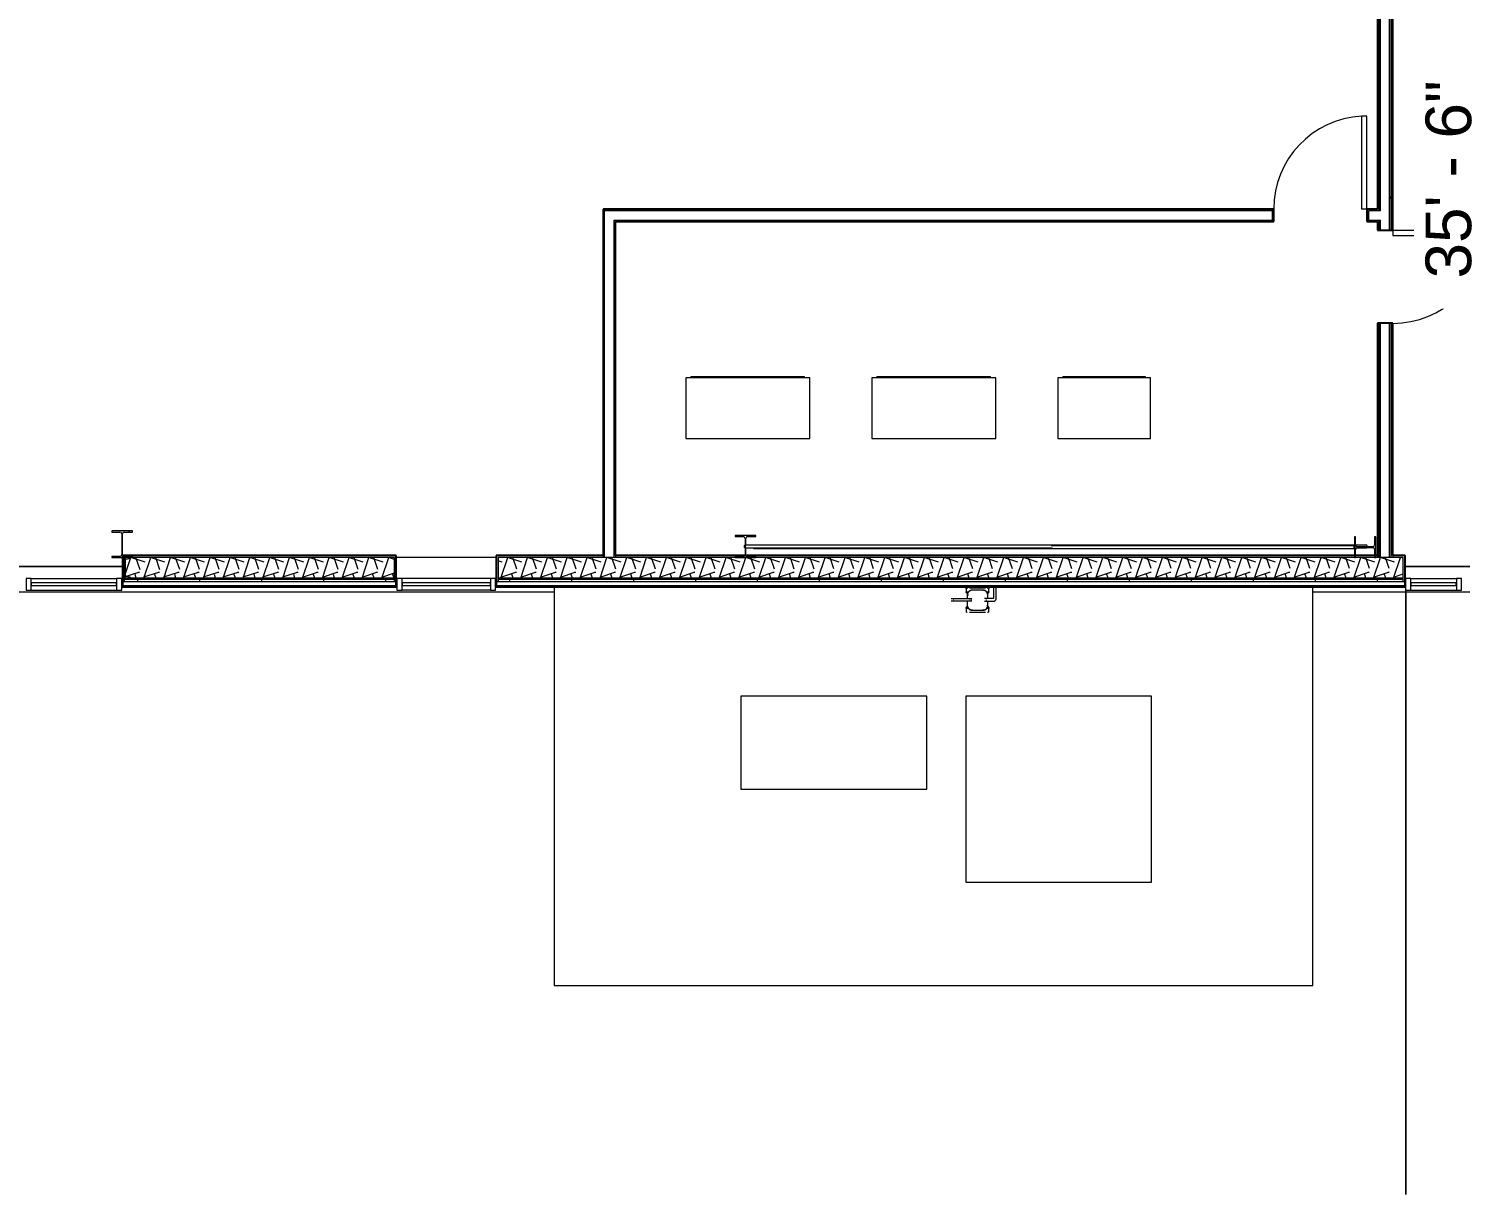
# Model space of a CAD drawing. Header units: inches. Extents: x -1442 to 59636, y -36095 to 792.
# Drawn here: x 55550 to 56105, y -23034 to -22582 of the extents above; entities that cross this region are included whole.
import ezdxf

# ---------------------------------------------------------------- set-up
doc = ezdxf.new("R2010")
doc.units = ezdxf.units.IN
doc.header["$MEASUREMENT"] = 0
for name, color, linetype, lineweight in [('A-ANNO-IDEN', 131, 'Continuous', 9), ('A-DOOR', 31, 'Continuous', 9), ('A-FLOR', 192, 'Continuous', 9), ('A-GLAZ-CURT', 52, 'Continuous', 13), ('A-GLAZ-CWMG', 51, 'Continuous', 13), ('A-SITE-SWLK', 140, 'Continuous', 9), ('A-WALL', 113, 'Continuous', 9), ('A-WALL-PATT', 111, 'Continuous', 25), ('C-TOPO', 7, 'Continuous', 9), ('E-ELEC-EQPM', 71, 'Continuous', 9), ('I-WALL', 2, 'Continuous', 9), ('L-SITE-WALL', 31, 'Continuous', 13), ('P-SANR-FIXT', 6, 'Continuous', 9), ('S-BEAM', 12, 'Continuous', 9), ('S-COLS', 52, 'Continuous', 13)]:
    doc.layers.add(name, color=color, linetype=linetype, lineweight=lineweight)
doc.styles.add('Arial_2', font='arial.ttf', dxfattribs={"height": 17.703593})
pattern_1 = [(45, (33272.468, 0), (-19.00703, 19.00703), []), (45, (33272.468, 28.8), (-19.00703, 19.00703), [])]
pattern_2 = [(0, (33272.468, 0), (61.44, 15.36), [2.534, -43.546, 2.534, -43.546, -245.76]), (0, (33272.468, 0), (61.44, 15.36), [-92.16, 2.534, -89.626, 2.534, -43.546, -107.52]), (0, (33272.468, 0), (61.44, 15.36), [-230.4, 2.534, -28.186, 2.534, -74.266]), (120, (33295.508, 7.68), (-44.02215, 45.528601), [2.534, -43.546, 2.534, -43.546, -245.76]), (120, (33295.508, 7.68), (-44.02215, 45.528601), [-92.16, 2.534, -89.626, 2.534, -43.546, -107.52]), (120, (33295.508, 7.68), (-44.02215, 45.528601), [-230.4, 2.534, -28.186, 2.534, -74.266]), (240, (33303.188, 38.4), (-17.41785, -60.888601), [2.534, -43.546, 2.534, -43.546, -245.76]), (240, (33303.188, 38.4), (-17.41785, -60.888601), [-92.16, 2.534, -89.626, 2.534, -43.546, -107.52]), (240, (33303.188, 38.4), (-17.41785, -60.888601), [-230.4, 2.534, -28.186, 2.534, -74.266])]

# ---------------------------------------------------------------- blocks, each defined once
blk = doc.blocks.new('Struct_Xcel_Sports Complex_rvt-2-Egress Plan')
at = {"layer": 'A-FLOR', "color": 10, "lineweight": 13}
for p, q in [((22314.02, -22790.8), (22066.14, -22790.8)), ((22941.27, -22790.8), (22810.7, -22790.8))]:
    blk.add_line(p, q, dxfattribs=at)
at = {"layer": 'L-SITE-WALL', "color": 10}
for p, q in [((22066.14, -22790.8), (22314.02, -22790.8)), ((22810.7, -22790.8), (22941.27, -22790.8)), ((22420.33, -22798.8), (22313.77, -22798.8)), ((22651.42, -22798.8), (22458.52, -22798.8)), ((22810.95, -22798.8), (22652.39, -22798.8))]:
    blk.add_line(p, q, dxfattribs=at)
blk = doc.blocks.new('Girt_C - 8_D-1405489-Egress Plan')
at = {"layer": 'S-BEAM', "lineweight": 13}
for p, q in [((22458.77, -22787.3), (22420.08, -22787.3)), ((22420.08, -22795.3), (22458.77, -22795.3))]:
    blk.add_line(p, q, dxfattribs=at)
blk = doc.blocks.new('System Panel - INSULATED LOW-E GLAZING _SEE ELEVATIONS FOR U-FACTOR_ SHGC_ _ LT_-1142335-Egress Plan')
at = {"layer": 'A-GLAZ-CURT', "lineweight": 9}
for p, q in [((16.53125, -0.25), (-16.53125, -0.25)), ((-16.53125, -0.25), (-16.53125, -1.25)), ((-16.53125, -1.25), (16.53125, -1.25)), ((16.53125, -1.25), (16.53125, -0.25))]:
    blk.add_line(p, q, dxfattribs=at)
at = {"layer": 'A-GLAZ-CURT'}
for p, q in [((-16.53125, -1.25), (-16.53125, -0.25)), ((16.53125, -0.25), (-16.53125, -0.25)), ((-16.53125, -1.25), (16.53125, -1.25)), ((16.53125, -0.25), (16.53125, -1.25))]:
    blk.add_line(p, q, dxfattribs=at)
blk = doc.blocks.new('Rectangular Mullion - Exterior 2_ x 4_5_-1135321-Egress Plan')
at = {"layer": 'A-GLAZ-CWMG'}
for p, q in [((22278.7, -22795.43), (22311.77, -22795.43)), ((22278.7, -22799.93), (22311.77, -22799.93))]:
    blk.add_line(p, q, dxfattribs=at)
blk = doc.blocks.new('Rectangular Mullion - Exterior 2_ x 4_5_-1142382-Egress Plan')
at = {"layer": 'A-GLAZ-CWMG'}
for p, q in [((0, 3), (-2, 3)), ((-2, 3), (-2, -1.5)), ((0, -1.5), (0, 3)), ((-2, -1.5), (0, -1.5))]:
    blk.add_line(p, q, dxfattribs=at)
blk = doc.blocks.new('Rectangular Mullion - Exterior 2_ x 4_5_-827464-Egress Plan')
at = {"layer": 'A-GLAZ-CWMG'}
for p, q in [((-1, 3), (1, 3)), ((-1, -1.5), (-1, 3)), ((1, 3), (1, -1.5)), ((1, -1.5), (-1, -1.5))]:
    blk.add_line(p, q, dxfattribs=at)
blk = doc.blocks.new('Transformer-Dry-Type-Siemens - 6x6x6-1004770-Egress Plan')
at = {"layer": 'E-ELEC-EQPM', "lineweight": 13}
for p, q in [((36, 36), (-36, 36)), ((-36, 36), (-36, -36)), ((36, -36), (36, 36)), ((-36, -36), (36, -36))]:
    blk.add_line(p, q, dxfattribs=at)
blk = doc.blocks.new('Transformer-Dry-Type-Siemens - 6x3x6-1005805-Egress Plan')
at = {"layer": 'E-ELEC-EQPM', "lineweight": 13}
for p, q in [((36, 18), (-36, 18)), ((-36, 18), (-36, -18)), ((36, -18), (36, 18)), ((-36, -18), (36, -18))]:
    blk.add_line(p, q, dxfattribs=at)
blk = doc.blocks.new('System Panel - INSULATED LOW-E GLAZING _SEE ELEVATIONS FOR U-FACTOR_ SHGC_ _ LT_-1769663-Egress Plan')
at = {"layer": 'A-GLAZ-CURT', "lineweight": 9}
for p, q in [((8.81, -0.25), (-8.81, -0.25)), ((-8.81, -0.25), (-8.81, -1.25)), ((-8.81, -1.25), (8.81, -1.25)), ((8.81, -1.25), (8.81, -0.25))]:
    blk.add_line(p, q, dxfattribs=at)
at = {"layer": 'A-GLAZ-CURT'}
for p, q in [((-8.81, -1.25), (-8.81, -0.25)), ((8.81, -0.25), (-8.81, -0.25)), ((-8.81, -1.25), (8.81, -1.25)), ((8.81, -0.25), (8.81, -1.25))]:
    blk.add_line(p, q, dxfattribs=at)
blk = doc.blocks.new('Rectangular Mullion - Exterior 2_ x 4_5_-1769661-Egress Plan')
at = {"layer": 'A-GLAZ-CWMG'}
for p, q in [((22812.95, -22795.43), (22830.58, -22795.43)), ((22812.95, -22799.93), (22830.58, -22799.93))]:
    blk.add_line(p, q, dxfattribs=at)
blk = doc.blocks.new('Rectangular Mullion - Exterior 2_ x 4_5_-1142379-Egress Plan')
at = {"layer": 'A-GLAZ-CWMG'}
for p, q in [((-2, 3), (0, 3)), ((-2, -1.5), (-2, 3)), ((0, 3), (0, -1.5)), ((0, -1.5), (-2, -1.5))]:
    blk.add_line(p, q, dxfattribs=at)
blk = doc.blocks.new('Round Bar - 1_-1778723-Egress Plan')
at = {"layer": 'S-BEAM', "lineweight": 13}
for p, q in [((22791.14, -22782.55), (22555.06, -22782.55)), ((22555.06, -22783.55), (22674.18, -22783.55)), ((22795.82, -22782.55), (22791.61, -22782.55)), ((22792.01, -22783.55), (22795.82, -22783.55))]:
    blk.add_line(p, q, dxfattribs=at)
for centre, start_param, end_param in [((22555.06, -22783.05), 0, 3.141593), ((22555.06, -22783.05), 3.141593, 6.283185), ((22795.82, -22783.05), 4.516039, 6.283185), ((22795.82, -22783.05), 3.141593, 3.707225)]:
    blk.add_ellipse(centre, major_axis=(0, 0.5), ratio=0.535131, start_param=start_param, end_param=end_param, dxfattribs=at)
blk = doc.blocks.new('Round Bar - 1_-1778817-Egress Plan')
at = {"layer": 'S-BEAM', "lineweight": 13}
for p, q in [((22558.4, -22783.8), (22791.18, -22783.8)), ((22791.18, -22782.8), (22673.67, -22782.8))]:
    blk.add_line(p, q, dxfattribs=at)
for start_param, end_param in [(0, 3.141593), (3.141593, 6.283185)]:
    blk.add_ellipse((22791.18, -22783.3), major_axis=(0, 0.5), ratio=0.56248, start_param=start_param, end_param=end_param, dxfattribs=at)
blk = doc.blocks.new('Rectangular Mullion - Exterior 2_ x 4_5_-1142359-Egress Plan')
at = {"layer": 'A-GLAZ-CWMG'}
for p, q in [((-2, 1.5), (0, 1.5)), ((-2, -3), (-2, 1.5)), ((0, 1.5), (0, -3)), ((0, -3), (-2, -3))]:
    blk.add_line(p, q, dxfattribs=at)
blk = doc.blocks.new('System Panel - INSULATED LOW-E GLAZING _SEE ELEVATIONS FOR U-FACTOR_ SHGC_ _ LT_-827454-Egress Plan')
at = {"layer": 'A-GLAZ-CURT', "lineweight": 9}
for p, q in [((17.09375, 1.25), (-17.09375, 1.25)), ((-17.09375, 1.25), (-17.09375, 0.25)), ((-17.09375, 0.25), (17.09375, 0.25)), ((17.09375, 0.25), (17.09375, 1.25))]:
    blk.add_line(p, q, dxfattribs=at)
at = {"layer": 'A-GLAZ-CURT'}
for p, q in [((-17.09375, 0.25), (-17.09375, 1.25)), ((17.09375, 1.25), (-17.09375, 1.25)), ((-17.09375, 0.25), (17.09375, 0.25)), ((17.09375, 1.25), (17.09375, 0.25))]:
    blk.add_line(p, q, dxfattribs=at)
blk = doc.blocks.new('Rectangular Mullion - Exterior 2_ x 4_5_-1060760-Egress Plan')
at = {"layer": 'A-GLAZ-CWMG'}
for p, q in [((25834.02, -22795.43), (25799.83, -22795.43)), ((25834.02, -22799.93), (25799.83, -22799.93))]:
    blk.add_line(p, q, dxfattribs=at)
blk = doc.blocks.new('Rectangular Mullion - Exterior 2_ x 4_5_-827470-Egress Plan')
at = {"layer": 'A-GLAZ-CWMG'}
for p, q in [((-1, 1.5), (1, 1.5)), ((-1, -3), (-1, 1.5)), ((1, 1.5), (1, -3)), ((1, -3), (-1, -3))]:
    blk.add_line(p, q, dxfattribs=at)
blk = doc.blocks.new('Transformer Switchboard - 24_deep x 48_ wide x 90_H-1281217-Egress Plan')
at = {"layer": 'E-ELEC-EQPM', "lineweight": 13}
for p, q in [((24, 0), (-24, 0)), ((-24, 0), (-24, -23.5)), ((24, -23.5), (24, 0)), ((-24, -23.5), (24, -23.5)), ((-22, -23.5), (-22, -24)), ((22, -24), (-22, -24)), ((22, -24), (22, -23.5))]:
    blk.add_line(p, q, dxfattribs=at)
blk = doc.blocks.new('Transformer Switchboard - 24_deep x 36_ wide x 90_H-1281523-Egress Plan')
at = {"layer": 'E-ELEC-EQPM', "lineweight": 13}
for p, q in [((18, 0), (-18, 0)), ((-18, 0), (-18, -23.5)), ((18, -23.5), (18, 0)), ((-18, -23.5), (18, -23.5)), ((-16, -23.5), (-16, -24)), ((16, -24), (-16, -24)), ((16, -24), (16, -23.5))]:
    blk.add_line(p, q, dxfattribs=at)
blk = doc.blocks.new('Single-Flush - 36_ x 84_-1318898-Egress Plan')
at = {"layer": 'A-DOOR', "lineweight": 13}
for p, q in [((16, 2.44), (16, 38.45)), ((18, 38.45), (16, 38.45)), ((18, 2.44), (18, 38.45)), ((18, 2.44), (16, 2.44))]:
    blk.add_line(p, q, dxfattribs=at)
at = {"layer": 'A-DOOR'}
blk.add_arc((18, 2.44), 36.07, 93.1789, 180, dxfattribs=at)
blk = doc.blocks.new('gas_meter-250_cfh_2214 - gas_meter-250_cfh_2214-1353211-Egress Plan')
at = {"layer": 'P-SANR-FIXT', "lineweight": 13}
for p, q in [((-2.99, 0.37), (-9.24, 0.37)), ((-4.4, 4.34), (-4.4, 3.16)), ((-4.4, 3.16), (-4.06, 3.16)), ((-3.79, 4.61), (-4.13, 4.61)), ((-4.06, 3.16), (-3.31, 3.16)), ((-3.96, 1.77), (-3.96, 0.36)), ((-3.96, 1.77), (-3.96, 0.36)), ((-3.75, 2.86), (-3.75, 2.59)), ((-3.75, 1.98), (-3.75, 1.77)), ((3.06, 4.61), (-3.06, 4.61)), ((2.04, 3.77), (-1.96, 3.77)), ((3.4, 3.16), (4.06, 3.16)), ((6.15, 0.5), (3.51, 0.5)), ((4.13, 4.61), (3.79, 4.61)), ((4.04, 0.48), (4.04, 1.77)), ((4.04, 0.48), (4.04, 1.77)), ((4.06, 3.16), (4.4, 3.16)), ((4.4, 3.16), (4.4, 4.34)), ((6.26, 5.12), (6.26, 0.61)), ((7.26, 0.61), (7.26, 5.12)), ((-9.24, 0), (-9.47, 0)), ((-9.24, -0.38), (-2.99, -0.38)), ((-4.4, -3.34), (-4.4, -4.57)), ((-4.06, -3.34), (-4.4, -3.34)), ((-4.28, -4.69), (-3.94, -4.69)), ((-3.33, -3.34), (-4.06, -3.34)), ((-3.96, -0.36), (-3.96, -1.98)), ((-3.96, -0.36), (-3.96, -1.98)), ((-3.75, -1.98), (-3.75, -2.1)), ((-3.75, -2.75), (-3.75, -2.92)), ((-3.06, -4.69), (3.06, -4.69)), ((-2.81, 0), (-2.99, 0)), ((-1.97, -3.98), (-2.49, -3.98)), ((-2.49, -3.98), (-1.97, -3.98)), ((-2.27, 0), (-2.4, 0)), ((-1.96, -3.98), (2.04, -3.98)), ((2.04, -3.75), (2.22, -3.75)), ((2.04, -3.98), (2.55, -3.98)), ((2.55, -3.98), (2.04, -3.98)), ((3.25, 0), (3.51, 0)), ((4.06, -3.34), (3.42, -3.34)), ((3.51, -0.5), (6.15, -0.5)), ((3.94, -4.69), (4.28, -4.69)), ((4.04, -1.98), (4.04, -0.47)), ((4.04, -1.98), (4.04, -0.47)), ((4.4, -3.34), (4.06, -3.34)), ((4.4, -4.57), (4.4, -3.34))]:
    blk.add_line(p, q, dxfattribs=at)
at = {"layer": 'P-SANR-FIXT', "lineweight": 13, "flags": 128}
for points in [[(-9.24, 0.37), (-9.28, 0.37), (-9.32, 0.37), (-9.36, 0.37), (-9.4, 0.37), (-9.43, 0.37), (-9.47, 0.37), (-9.51, 0.37), (-9.55, 0.37), (-9.59, 0.37), (-9.63, 0.37), (-9.66, 0.37), (-9.7, 0.37), (-9.73, 0.37), (-9.77, 0.37), (-9.8, 0.37), (-9.83, 0.37), (-9.86, 0.37), (-9.9, 0.37), (-9.92, 0.37), (-9.95, 0.37), (-9.98, 0.37), (-10.01, 0.37), (-10.03, 0.37), (-10.06, 0.37), (-10.08, 0.37), (-10.1, 0.37), (-10.12, 0.37), (-10.14, 0.37), (-10.15, 0.37), (-10.17, 0.37), (-10.18, 0.37), (-10.19, 0.37), (-10.2, 0.37), (-10.21, 0.37), (-10.22, 0.37), (-10.23, 0.37), (-10.23, 0.37), (-10.23, 0.37), (-10.24, 0.37)], [(-4.4, 4.34), (-4.4, 4.35), (-4.4, 4.36), (-4.4, 4.37), (-4.4, 4.38), (-4.4, 4.39), (-4.39, 4.4), (-4.39, 4.41), (-4.39, 4.42), (-4.38, 4.43), (-4.38, 4.44), (-4.38, 4.45), (-4.37, 4.46), (-4.37, 4.47), (-4.36, 4.48), (-4.35, 4.49), (-4.35, 4.5), (-4.34, 4.51), (-4.33, 4.52), (-4.33, 4.52), (-4.32, 4.53), (-4.31, 4.54), (-4.3, 4.55), (-4.29, 4.55), (-4.29, 4.56), (-4.28, 4.57), (-4.27, 4.57), (-4.26, 4.58), (-4.25, 4.58), (-4.24, 4.59), (-4.23, 4.59), (-4.22, 4.59), (-4.21, 4.6), (-4.2, 4.6), (-4.19, 4.6), (-4.18, 4.6), (-4.17, 4.61), (-4.15, 4.61), (-4.14, 4.61), (-4.13, 4.61), (-4.13, 4.61)], [(-3.82, 2.35), (-3.87, 2.38), (-3.91, 2.42), (-3.95, 2.45), (-4, 2.49), (-4.04, 2.52), (-4.07, 2.56), (-4.11, 2.6), (-4.15, 2.65), (-4.18, 2.69), (-4.21, 2.73), (-4.24, 2.78), (-4.27, 2.83), (-4.29, 2.87), (-4.32, 2.92), (-4.34, 2.97), (-4.36, 3.02), (-4.38, 3.08), (-4.39, 3.13), (-4.4, 3.16)], [(-1.96, 3.77), (-2.04, 3.77), (-2.12, 3.76), (-2.19, 3.76), (-2.27, 3.74), (-2.35, 3.73), (-2.43, 3.71), (-2.51, 3.69), (-2.58, 3.67), (-2.66, 3.64), (-2.73, 3.61), (-2.81, 3.58), (-2.88, 3.54), (-2.95, 3.51), (-3.02, 3.46), (-3.08, 3.42), (-3.15, 3.37), (-3.21, 3.33), (-3.27, 3.27), (-3.33, 3.22), (-3.39, 3.16), (-3.44, 3.11), (-3.5, 3.04), (-3.55, 2.98), (-3.59, 2.92), (-3.64, 2.85), (-3.68, 2.78), (-3.72, 2.71), (-3.76, 2.64), (-3.79, 2.57), (-3.82, 2.5), (-3.85, 2.42), (-3.87, 2.34), (-3.89, 2.27), (-3.91, 2.19), (-3.93, 2.11), (-3.94, 2.03), (-3.95, 1.95), (-3.95, 1.87), (-3.96, 1.79), (-3.96, 1.77)], [(-2.24, 0.37), (-2.24, 0.37), (-2.24, 0.37), (-2.24, 0.37), (-2.25, 0.37), (-2.25, 0.37), (-2.26, 0.37), (-2.27, 0.37), (-2.27, 0.37), (-2.28, 0.37), (-2.3, 0.37), (-2.31, 0.37), (-2.32, 0.37), (-2.34, 0.37), (-2.35, 0.37), (-2.37, 0.37), (-2.38, 0.37), (-2.4, 0.37), (-2.42, 0.37), (-2.44, 0.37), (-2.46, 0.37), (-2.49, 0.37), (-2.51, 0.37), (-2.53, 0.37), (-2.56, 0.37), (-2.58, 0.37), (-2.61, 0.37), (-2.63, 0.37), (-2.66, 0.37), (-2.69, 0.37), (-2.71, 0.37), (-2.74, 0.37), (-2.77, 0.37), (-2.8, 0.37), (-2.83, 0.37), (-2.86, 0.37), (-2.89, 0.37), (-2.92, 0.37), (-2.95, 0.37), (-2.98, 0.37), (-2.99, 0.37)], [(4.04, 1.77), (4.04, 1.85), (4.04, 1.93), (4.03, 2.01), (4.02, 2.09), (4, 2.17), (3.99, 2.25), (3.97, 2.32), (3.94, 2.4), (3.92, 2.48), (3.89, 2.55), (3.85, 2.62), (3.82, 2.69), (3.78, 2.76), (3.74, 2.83), (3.7, 2.9), (3.65, 2.96), (3.6, 3.03), (3.55, 3.09), (3.49, 3.15), (3.44, 3.21), (3.38, 3.26), (3.32, 3.31), (3.26, 3.36), (3.19, 3.41), (3.13, 3.45), (3.06, 3.5), (2.99, 3.53), (2.92, 3.57), (2.84, 3.6), (2.77, 3.63), (2.69, 3.66), (2.62, 3.69), (2.54, 3.71), (2.46, 3.73), (2.38, 3.74), (2.31, 3.75), (2.23, 3.76), (2.15, 3.77), (2.07, 3.77), (2.04, 3.77)], [(3.51, 0.5), (3.48, 0.5), (3.45, 0.5), (3.42, 0.5), (3.39, 0.5), (3.37, 0.5), (3.34, 0.5), (3.31, 0.5), (3.28, 0.5), (3.25, 0.5), (3.22, 0.5), (3.19, 0.5), (3.17, 0.5), (3.14, 0.5), (3.12, 0.5), (3.09, 0.5), (3.07, 0.5), (3.04, 0.5), (3.02, 0.5), (3, 0.5), (2.98, 0.5), (2.96, 0.5), (2.94, 0.5), (2.92, 0.5), (2.9, 0.5), (2.88, 0.5), (2.87, 0.5), (2.85, 0.5), (2.84, 0.5), (2.83, 0.5), (2.82, 0.5), (2.8, 0.5), (2.8, 0.5), (2.79, 0.5), (2.78, 0.5), (2.77, 0.5), (2.77, 0.5), (2.77, 0.5), (2.77, 0.5), (2.76, 0.5)], [(4.4, 3.16), (4.39, 3.1), (4.37, 3.05), (4.35, 3), (4.33, 2.95), (4.31, 2.9), (4.28, 2.85), (4.26, 2.8), (4.23, 2.76), (4.2, 2.71), (4.16, 2.67), (4.13, 2.63), (4.09, 2.58), (4.06, 2.55), (4.02, 2.51), (3.98, 2.47), (3.94, 2.44), (3.89, 2.4)], [(4.13, 4.61), (4.14, 4.61), (4.15, 4.61), (4.16, 4.61), (4.17, 4.6), (4.18, 4.6), (4.19, 4.6), (4.21, 4.6), (4.22, 4.59), (4.23, 4.59), (4.24, 4.59), (4.25, 4.58), (4.26, 4.58), (4.27, 4.57), (4.27, 4.57), (4.28, 4.56), (4.29, 4.55), (4.3, 4.55), (4.31, 4.54), (4.32, 4.53), (4.33, 4.53), (4.33, 4.52), (4.34, 4.51), (4.35, 4.5), (4.35, 4.49), (4.36, 4.48), (4.36, 4.47), (4.37, 4.46), (4.37, 4.46), (4.38, 4.45), (4.38, 4.44), (4.39, 4.43), (4.39, 4.41), (4.39, 4.4), (4.4, 4.39), (4.4, 4.38), (4.4, 4.37), (4.4, 4.36), (4.4, 4.35), (4.4, 4.34), (4.4, 4.34)], [(6.26, 0.61), (6.26, 0.61), (6.26, 0.6), (6.26, 0.6), (6.26, 0.59), (6.26, 0.59), (6.26, 0.58), (6.26, 0.58), (6.26, 0.58), (6.26, 0.57), (6.26, 0.57), (6.25, 0.56), (6.25, 0.56), (6.25, 0.56), (6.25, 0.55), (6.24, 0.55), (6.24, 0.54), (6.24, 0.54), (6.24, 0.54), (6.23, 0.53), (6.23, 0.53), (6.23, 0.53), (6.22, 0.53), (6.22, 0.52), (6.22, 0.52), (6.21, 0.52), (6.21, 0.52), (6.21, 0.51), (6.2, 0.51), (6.2, 0.51), (6.19, 0.51), (6.19, 0.51), (6.18, 0.5), (6.18, 0.5), (6.18, 0.5), (6.17, 0.5), (6.17, 0.5), (6.16, 0.5), (6.16, 0.5), (6.15, 0.5), (6.15, 0.5)], [(6.15, -0.5), (6.2, -0.5), (6.24, -0.5), (6.29, -0.49), (6.33, -0.49), (6.37, -0.48), (6.42, -0.47), (6.46, -0.46), (6.5, -0.44), (6.54, -0.43), (6.59, -0.41), (6.63, -0.39), (6.67, -0.37), (6.71, -0.35), (6.74, -0.33), (6.78, -0.31), (6.82, -0.28), (6.85, -0.25), (6.89, -0.22), (6.92, -0.19), (6.95, -0.16), (6.98, -0.13), (7.01, -0.1), (7.04, -0.06), (7.06, -0.03), (7.09, 0.01), (7.11, 0.05), (7.13, 0.09), (7.15, 0.13), (7.17, 0.17), (7.19, 0.21), (7.2, 0.25), (7.22, 0.29), (7.23, 0.34), (7.24, 0.38), (7.25, 0.42), (7.25, 0.47), (7.26, 0.51), (7.26, 0.55), (7.26, 0.6), (7.26, 0.61)], [(-10.24, -0.38), (-10.24, -0.38), (-10.23, -0.38), (-10.23, -0.38), (-10.22, -0.38), (-10.22, -0.38), (-10.21, -0.38), (-10.2, -0.38), (-10.19, -0.38), (-10.17, -0.38), (-10.16, -0.38), (-10.14, -0.38), (-10.12, -0.38), (-10.1, -0.38), (-10.08, -0.38), (-10.06, -0.38), (-10.04, -0.38), (-10.01, -0.38), (-9.99, -0.38), (-9.96, -0.38), (-9.93, -0.38), (-9.9, -0.38), (-9.87, -0.38), (-9.84, -0.38), (-9.81, -0.38), (-9.78, -0.38), (-9.74, -0.38), (-9.71, -0.38), (-9.67, -0.38), (-9.64, -0.38), (-9.6, -0.38), (-9.56, -0.38), (-9.52, -0.38), (-9.48, -0.38), (-9.45, -0.38), (-9.41, -0.38), (-9.37, -0.38), (-9.33, -0.38), (-9.29, -0.38), (-9.25, -0.38), (-9.24, -0.38)], [(-4.4, -3.34), (-4.4, -3.29), (-4.4, -3.25), (-4.39, -3.21), (-4.39, -3.16), (-4.38, -3.12), (-4.37, -3.08), (-4.36, -3.04), (-4.34, -2.99), (-4.33, -2.95), (-4.31, -2.91), (-4.29, -2.87), (-4.28, -2.83), (-4.25, -2.8), (-4.23, -2.76), (-4.21, -2.72), (-4.18, -2.69), (-4.15, -2.65), (-4.13, -2.62), (-4.1, -2.59), (-4.07, -2.56), (-4.03, -2.53), (-4, -2.5), (-3.97, -2.47), (-3.93, -2.44), (-3.89, -2.42)], [(-4.28, -4.69), (-4.29, -4.69), (-4.29, -4.69), (-4.3, -4.69), (-4.3, -4.69), (-4.31, -4.69), (-4.31, -4.68), (-4.32, -4.68), (-4.32, -4.68), (-4.33, -4.68), (-4.33, -4.68), (-4.33, -4.68), (-4.34, -4.67), (-4.34, -4.67), (-4.35, -4.67), (-4.35, -4.67), (-4.35, -4.66), (-4.36, -4.66), (-4.36, -4.66), (-4.37, -4.66), (-4.37, -4.65), (-4.37, -4.65), (-4.37, -4.65), (-4.38, -4.64), (-4.38, -4.64), (-4.38, -4.63), (-4.39, -4.63), (-4.39, -4.63), (-4.39, -4.62), (-4.39, -4.62), (-4.39, -4.61), (-4.4, -4.61), (-4.4, -4.6), (-4.4, -4.6), (-4.4, -4.6), (-4.4, -4.59), (-4.4, -4.59), (-4.4, -4.58), (-4.4, -4.58), (-4.4, -4.57), (-4.4, -4.57)], [(-3.96, -1.98), (-3.95, -2.06), (-3.95, -2.14), (-3.94, -2.22), (-3.93, -2.3), (-3.92, -2.38), (-3.9, -2.45), (-3.88, -2.53), (-3.85, -2.61), (-3.83, -2.68), (-3.8, -2.76), (-3.76, -2.83), (-3.73, -2.9), (-3.69, -2.97), (-3.65, -3.04), (-3.61, -3.11), (-3.56, -3.17), (-3.51, -3.24), (-3.46, -3.3), (-3.4, -3.36), (-3.35, -3.41), (-3.29, -3.47), (-3.23, -3.52), (-3.17, -3.57), (-3.1, -3.62), (-3.04, -3.66), (-2.97, -3.7), (-2.9, -3.74), (-2.83, -3.78), (-2.75, -3.81), (-2.68, -3.84), (-2.6, -3.87), (-2.53, -3.9), (-2.45, -3.92), (-2.37, -3.94), (-2.3, -3.95), (-2.22, -3.96), (-2.14, -3.97), (-2.06, -3.98), (-1.98, -3.98), (-1.96, -3.98)], [(-2.99, -0.38), (-2.96, -0.38), (-2.93, -0.38), (-2.9, -0.38), (-2.87, -0.38), (-2.84, -0.38), (-2.81, -0.38), (-2.78, -0.38), (-2.75, -0.38), (-2.72, -0.38), (-2.69, -0.38), (-2.67, -0.38), (-2.64, -0.38), (-2.61, -0.38), (-2.59, -0.38), (-2.56, -0.38), (-2.54, -0.38), (-2.51, -0.38), (-2.49, -0.38), (-2.47, -0.38), (-2.45, -0.38), (-2.43, -0.38), (-2.41, -0.38), (-2.39, -0.38), (-2.37, -0.38), (-2.35, -0.38), (-2.34, -0.38), (-2.32, -0.38), (-2.31, -0.38), (-2.3, -0.38), (-2.29, -0.38), (-2.28, -0.38), (-2.27, -0.38), (-2.26, -0.38), (-2.25, -0.38), (-2.25, -0.38), (-2.24, -0.38), (-2.24, -0.38), (-2.24, -0.38), (-2.24, -0.38)], [(-2.49, -3.98), (-2.52, -3.96), (-2.55, -3.94), (-2.58, -3.91), (-2.6, -3.89), (-2.63, -3.86), (-2.66, -3.84), (-2.68, -3.81), (-2.7, -3.78)], [(2.04, -3.98), (2.12, -3.98), (2.2, -3.97), (2.28, -3.97), (2.36, -3.95), (2.44, -3.94), (2.52, -3.92), (2.6, -3.9), (2.67, -3.88), (2.75, -3.85), (2.82, -3.82), (2.9, -3.79), (2.97, -3.75), (3.04, -3.72), (3.11, -3.67), (3.17, -3.63), (3.24, -3.58), (3.3, -3.53), (3.36, -3.48), (3.42, -3.43), (3.48, -3.37), (3.53, -3.31), (3.59, -3.25), (3.64, -3.19), (3.68, -3.13), (3.73, -3.06), (3.77, -2.99), (3.81, -2.92), (3.84, -2.85), (3.88, -2.78), (3.91, -2.7), (3.94, -2.63), (3.96, -2.55), (3.98, -2.48), (4, -2.4), (4.02, -2.32), (4.03, -2.24), (4.04, -2.16), (4.04, -2.08), (4.04, -2), (4.04, -1.98)], [(2.66, -3.89), (2.63, -3.91), (2.61, -3.94), (2.58, -3.96), (2.55, -3.98)], [(2.73, -3.81), (2.71, -3.84), (2.69, -3.86)], [(2.76, -0.5), (2.76, -0.5), (2.77, -0.5), (2.77, -0.5), (2.77, -0.5), (2.78, -0.5), (2.79, -0.5), (2.79, -0.5), (2.8, -0.5), (2.81, -0.5), (2.82, -0.5), (2.84, -0.5), (2.85, -0.5), (2.86, -0.5), (2.88, -0.5), (2.9, -0.5), (2.91, -0.5), (2.93, -0.5), (2.95, -0.5), (2.97, -0.5), (2.99, -0.5), (3.01, -0.5), (3.04, -0.5), (3.06, -0.5), (3.08, -0.5), (3.11, -0.5), (3.13, -0.5), (3.16, -0.5), (3.19, -0.5), (3.21, -0.5), (3.24, -0.5), (3.27, -0.5), (3.3, -0.5), (3.33, -0.5), (3.36, -0.5), (3.39, -0.5), (3.42, -0.5), (3.45, -0.5), (3.48, -0.5), (3.51, -0.5), (3.51, -0.5)], [(3.95, -2.46), (3.98, -2.48), (4.02, -2.51), (4.05, -2.54), (4.08, -2.57), (4.11, -2.6), (4.14, -2.63), (4.17, -2.67), (4.19, -2.7), (4.22, -2.74), (4.24, -2.78), (4.26, -2.81), (4.28, -2.85), (4.3, -2.89), (4.32, -2.93), (4.34, -2.97), (4.35, -3.01), (4.36, -3.06), (4.37, -3.1), (4.38, -3.14), (4.39, -3.18), (4.4, -3.23), (4.4, -3.27), (4.4, -3.32), (4.4, -3.34)], [(4.4, -4.57), (4.4, -4.58), (4.4, -4.58), (4.4, -4.58), (4.4, -4.59), (4.4, -4.59), (4.4, -4.6), (4.4, -4.6), (4.4, -4.61), (4.39, -4.61), (4.39, -4.62), (4.39, -4.62), (4.39, -4.62), (4.39, -4.63), (4.38, -4.63), (4.38, -4.64), (4.38, -4.64), (4.38, -4.64), (4.37, -4.65), (4.37, -4.65), (4.37, -4.65), (4.36, -4.66), (4.36, -4.66), (4.36, -4.66), (4.35, -4.67), (4.35, -4.67), (4.34, -4.67), (4.34, -4.67), (4.34, -4.68), (4.33, -4.68), (4.33, -4.68), (4.32, -4.68), (4.32, -4.68), (4.31, -4.68), (4.31, -4.69), (4.3, -4.69), (4.3, -4.69), (4.29, -4.69), (4.29, -4.69), (4.29, -4.69), (4.28, -4.69)]]:
    blk.add_lwpolyline(points, dxfattribs=at)
at = {"layer": 'P-SANR-FIXT', "lineweight": 13}
for centre, radius, start, end in [((-1.96, 1.77), 2, 90, 180), ((-1.96, 1.77), 1.84, 171.362, 180), ((2.04, 1.77), 2, 360, 90), ((2.04, 1.77), 1.84, 81.362, 90), ((-1.96, -1.98), 2, 180, 270), ((-1.96, -1.98), 1.84, 261.362, 270), ((2.04, -1.98), 2, 270, 360), ((2.04, -1.98), 1.84, 351.362, 0)]:
    blk.add_arc(centre, radius, start, end, dxfattribs=at)
blk = doc.blocks.new('Single-Flush - 36_ x 84_-1972644-Egress Plan')
at = {"layer": 'A-DOOR', "lineweight": 13}
for p, q in [((16, -3), (16, -39.01)), ((18, -3), (16, -3)), ((18, -3), (18, -39.01)), ((18, -39.01), (16, -39.01))]:
    blk.add_line(p, q, dxfattribs=at)
at = {"layer": 'A-DOOR'}
blk.add_arc((18, -3), 36.07, 180, 266.8211, dxfattribs=at)

msp = doc.modelspace()

# ---------------------------------------------------------------- hatches: boundary and pattern name
at = {"layer": 'A-WALL-PATT', "lineweight": 9}
h = msp.add_hatch(dxfattribs=at)
h.set_pattern_fill('FP_13', color=256, style=0, pattern_type=2)
h.set_pattern_definition(pattern_2)
h.paths.add_polyline_path([(56072.48, -22787.3), (56073.11, -22787.3), (56073.11, -22696.58), (56072.48, -22696.58), (56072.48, -22786.77)], flags=0)
h.paths.add_polyline_path([(56073.11, -22660.58), (56073.11, -22656.62), (56072.48, -22656.62), (56072.48, -22660.58)], flags=0)
h.paths.add_polyline_path([(56073.11, -22652.99), (56073.11, -22369.55), (56072.48, -22369.55), (56072.48, -22652.99)], flags=0)
h = msp.add_hatch(dxfattribs=at)
h.set_pattern_fill('FP_13', color=256, style=0, pattern_type=2)
h.set_pattern_definition(pattern_2)
h.paths.add_polyline_path([(56077.85, -22787.3), (56077.86, -22787.3), (56077.86, -22696.58), (56077.23, -22696.58), (56077.23, -22787.3)], flags=0)
h.paths.add_polyline_path([(56077.86, -22660.58), (56077.86, -22369.55), (56077.23, -22369.55), (56077.23, -22660.58)], flags=0)
h = msp.add_hatch(dxfattribs=at)
h.set_pattern_fill('FP_13', color=256, style=0, pattern_type=2)
h.set_pattern_definition(pattern_2)
h.paths.add_polyline_path([(56077.86, -22787.3), (56078.48, -22787.3), (56078.48, -22696.58), (56077.86, -22696.58), (56077.86, -22787.3)], flags=0)
h.paths.add_polyline_path([(56078.48, -22660.58), (56078.48, -22369.55), (56077.86, -22369.55), (56077.86, -22660.58)], flags=0)
h = msp.add_hatch(dxfattribs=at)
h.set_pattern_fill('FP_13', color=256, style=0, pattern_type=2)
h.set_pattern_definition(pattern_2)
h.paths.add_polyline_path([(55772.61, -22787.3), (55773.23, -22787.3), (55773.23, -22652.99), (55772.61, -22652.99), (55772.61, -22786.55)], flags=0)
h = msp.add_hatch(dxfattribs=at)
h.set_pattern_fill('FP_13', color=256, style=0, pattern_type=2)
h.set_pattern_definition(pattern_2)
h.paths.add_polyline_path([(55948.67, -22657.24), (56032.42, -22657.24), (56032.42, -22654.8), (56031.8, -22654.8), (56031.8, -22656.62), (55776.86, -22656.62), (55776.86, -22657.24), (55924.67, -22657.24)], flags=0)
h.paths.add_polyline_path([(56069.05, -22657.24), (56072.48, -22657.24), (56072.48, -22656.62), (56069.05, -22656.62), (56069.05, -22654.8), (56068.42, -22654.8), (56068.42, -22657.24)], flags=0)
h = msp.add_hatch(dxfattribs=at)
h.set_pattern_fill('FP_13', color=256, style=0, pattern_type=2)
h.set_pattern_definition(pattern_2)
h.paths.add_polyline_path([(55776.86, -22787.3), (55777.48, -22787.3), (55777.48, -22657.24), (55776.86, -22657.24), (55776.86, -22786.55)], flags=0)
h = msp.add_hatch(dxfattribs=at)
h.set_pattern_fill('FP_14', color=256, style=0, pattern_type=2)
h.set_pattern_definition([(161.57, (33273.428, 0.96), (-7.6802237, -0.0009796), [0, -54.643, 6.067, 0]), (18.43, (33271.508, 0.96), (-7.6802237, 0.0009796), [0, -54.643, 6.067, 0]), (108.43, (33273.428, 0.96), (3.8382953, -19.20136532), [18.211, -42.499]), (71.57, (33271.508, 0.96), (3.8382953, 19.20136532), [18.211, -42.499])])
h.paths.add_polyline_path([(55635.73, -22795.3), (55691.8, -22795.3), (55691.8, -22787.3), (55587.23, -22787.3), (55587.23, -22795.3), (55600.64, -22795.3)], flags=0)
h.paths.add_polyline_path([(55898.93, -22795.3), (56082.42, -22795.3), (56082.42, -22787.3), (55731.98, -22787.3), (55731.98, -22795.3), (55881.38, -22795.3)], flags=0)
h = msp.add_hatch(dxfattribs=at)
h.set_pattern_fill('FP_16', color=256, style=0, pattern_type=2)
h.set_pattern_definition([(0, (33272.468, 0), (30.72, 7.68), [2.534, -20.506, 2.534, -20.506, -122.88]), (0, (33272.468, 0), (30.72, 7.68), [-46.08, 2.534, -43.546, 2.534, -20.506, -53.76]), (0, (33272.468, 0), (30.72, 7.68), [-115.2, 2.534, -12.826, 2.534, -35.866]), (120, (33283.988, 3.84), (-22.0110751, 22.7643004), [2.534, -20.506, 2.534, -20.506, -122.88]), (120, (33283.988, 3.84), (-22.0110751, 22.7643004), [-46.08, 2.534, -43.546, 2.534, -20.506, -53.76]), (120, (33283.988, 3.84), (-22.0110751, 22.7643004), [-115.2, 2.534, -12.826, 2.534, -35.866]), (240, (33287.828, 19.2), (-8.7089249, -30.4443004), [2.534, -20.506, 2.534, -20.506, -122.88]), (240, (33287.828, 19.2), (-8.7089249, -30.4443004), [-46.08, 2.534, -43.546, 2.534, -20.506, -53.76]), (240, (33287.828, 19.2), (-8.7089249, -30.4443004), [-115.2, 2.534, -12.826, 2.534, -35.866])])
h.paths.add_polyline_path([(56074.39, -22795.8), (56082.42, -22795.8), (56082.42, -22795.3), (55731.98, -22795.3), (55731.98, -22795.8), (56071.86, -22795.8)], flags=0)
h.paths.add_polyline_path([(55587.23, -22795.8), (55691.8, -22795.8), (55691.8, -22795.3), (55587.23, -22795.3)], flags=0)
h = msp.add_hatch(dxfattribs=at)
h.set_pattern_fill('FP_17', color=256, style=0, pattern_type=2)
h.set_pattern_definition([(0, (33272.468, 0), (0, 24), []), (90, (33272.468, 0), (-24, 1e-15), [])])
h.paths.add_polyline_path([(55691.8, -22796.8), (55691.8, -22795.8), (55587.23, -22795.8), (55587.23, -22796.8), (55635.73, -22796.8)], flags=0)
h.paths.add_polyline_path([(56071.86, -22796.8), (56082.42, -22796.8), (56082.42, -22795.8), (55731.98, -22795.8), (55731.98, -22796.8), (56056.85, -22796.8)], flags=0)
at = {"layer": 'S-COLS', "lineweight": 9}
h = msp.add_hatch(dxfattribs=at)
h.set_pattern_fill('FP_11', color=256, style=0, pattern_type=2)
h.set_pattern_definition(pattern_1)
h.paths.add_polyline_path([(55583.09, -22787.3), (55587.23, -22787.3), (55586.8, -22786.87), (55586.48, -22786.87), (55586.5, -22786.55), (55586.66, -22786.55), (55586.5, -22786.18), (55586.5, -22778.18), (55586.78, -22777.66), (55587.19, -22777.49), (55590.36, -22777.49), (55590.36, -22777.05), (55582.36, -22777.05), (55582.36, -22777.49), (55585.52, -22777.49), (55586.01, -22777.69), (55586.21, -22778.18), (55586.21, -22786.18), (55586.01, -22786.67), (55585.52, -22786.87), (55582.36, -22786.87), (55582.36, -22787.3)], flags=0)
h = msp.add_hatch(dxfattribs=at)
h.set_pattern_fill('FP_11', color=256, style=0, pattern_type=2)
h.set_pattern_definition(pattern_1)
h.paths.add_polyline_path([(56064.04, -22786.55), (56064.04, -22784.14), (56064.24, -22783.65), (56064.73, -22783.45), (56070.73, -22783.45), (56071.22, -22783.65), (56071.42, -22784.14), (56071.42, -22786.55), (56071.86, -22786.55), (56071.86, -22779.3), (56071.42, -22779.3), (56071.42, -22782.47), (56071.2, -22782.96), (56070.73, -22783.16), (56064.66, -22783.13), (56064.21, -22782.86), (56064.04, -22782.47), (56064.04, -22779.3), (56063.61, -22779.3), (56063.64, -22782.8), (56063.87, -22783.05), (56063.88, -22783.5), (56063.76, -22783.72), (56063.61, -22783.83), (56063.68, -22786.55), (56063.71, -22786.55)], flags=0)

# ---------------------------------------------------------------- linework, layer by layer
at = {"layer": 'A-FLOR', "lineweight": 13}
for p, q in [((55923.89, -22798.93), (55753.68, -22798.93)), ((55753.68, -22798.93), (55753.68, -22953.09)), ((56047.48, -22798.93), (55924.86, -22798.93)), ((56047.48, -22953.09), (56047.48, -22798.93)), ((55753.68, -22953.09), (56047.48, -22953.09))]:
    msp.add_line(p, q, dxfattribs=at)
at = {"layer": 'A-SITE-SWLK', "lineweight": 13}
msp.add_line((56083.48, -23033.98), (56083.48, -22799.93), dxfattribs=at)
at = {"layer": 'A-WALL'}
for p, q in [((56073.11, -22652.99), (56073.11, -22369.55)), ((56073.73, -22652.99), (56073.73, -22369.55)), ((56077.23, -22660.58), (56077.23, -22369.55)), ((56077.86, -22660.58), (56077.86, -22369.55)), ((56031.8, -22652.99), (55773.23, -22652.99)), ((55773.23, -22787.3), (55773.23, -22652.99)), ((56031.8, -22656.62), (56031.8, -22652.99)), ((56069.05, -22652.99), (56069.05, -22656.62)), ((56073.73, -22652.99), (56069.05, -22652.99)), ((55776.86, -22656.62), (56031.8, -22656.62)), ((55776.86, -22787.3), (55776.86, -22656.62)), ((56069.05, -22656.62), (56073.73, -22656.62)), ((56073.11, -22660.58), (56073.11, -22656.62)), ((56073.73, -22660.58), (56073.73, -22656.62)), ((56073.11, -22787.3), (56073.11, -22696.58)), ((56073.73, -22787.3), (56073.73, -22696.58)), ((56077.23, -22787.3), (56077.23, -22696.58)), ((56077.86, -22787.3), (56077.86, -22696.58)), ((55587.23, -22787.3), (55587.23, -22796.8)), ((55691.8, -22787.3), (55587.23, -22787.3)), ((55691.8, -22796.8), (55691.8, -22787.3)), ((55731.98, -22787.3), (55731.98, -22796.8)), ((56082.42, -22787.3), (55731.98, -22787.3)), ((55772.61, -22786.55), (55772.61, -22787.3)), ((55777.48, -22786.55), (55777.48, -22787.3)), ((56072.48, -22786.55), (56072.48, -22787.3)), ((56078.48, -22786.55), (56078.48, -22787.3)), ((56082.42, -22796.8), (56082.42, -22787.3)), ((55692.55, -22796.8), (55586.48, -22796.8)), ((55692.55, -22798.3), (55586.48, -22798.3)), ((55691.8, -22795.3), (55587.23, -22795.3)), ((55691.8, -22795.8), (55587.23, -22795.8)), ((56083.17, -22796.8), (55731.23, -22796.8)), ((56083.17, -22798.3), (55731.23, -22798.3)), ((56082.42, -22795.3), (55731.98, -22795.3)), ((56082.42, -22795.8), (55731.98, -22795.8))]:
    msp.add_line(p, q, dxfattribs=at)
at = {"layer": 'A-WALL', "lineweight": 25}
for p, q in [((55692.55, -22786.55), (55586.48, -22786.55)), ((55586.48, -22786.55), (55586.48, -22798.62)), ((55692.55, -22798.62), (55692.55, -22786.55)), ((55772.61, -22786.55), (55731.23, -22786.55)), ((55731.23, -22786.55), (55731.23, -22798.62)), ((56072.48, -22786.55), (55777.48, -22786.55)), ((56083.17, -22786.55), (56078.48, -22786.55)), ((56083.17, -22798.62), (56083.17, -22786.55)), ((55586.48, -22798.62), (55692.55, -22798.62)), ((55731.23, -22798.62), (56083.17, -22798.62))]:
    msp.add_line(p, q, dxfattribs=at)
at = {"layer": 'C-TOPO', "lineweight": 13}
for p, q in [((55586.48, -22790.8), (55338.61, -22790.8)), ((56213.73, -22790.8), (56083.17, -22790.8)), ((56083.48, -23033.98), (56083.48, -22799.93)), ((56083.48, -22799.93), (56083.48, -23033.98))]:
    msp.add_line(p, q, dxfattribs=at)
at = {"layer": 'I-WALL', "lineweight": 25}
for p, q in [((56078.48, -22660.58), (56078.48, -22358.8)), ((56072.48, -22369.55), (56072.48, -22652.37)), ((56032.42, -22652.37), (55772.61, -22652.37)), ((55772.61, -22652.37), (55772.61, -22786.55)), ((56032.42, -22657.24), (56032.42, -22652.37)), ((56072.48, -22652.37), (56068.42, -22652.37)), ((56068.42, -22652.37), (56068.42, -22657.24)), ((55777.48, -22657.24), (56032.42, -22657.24)), ((55777.48, -22786.55), (55777.48, -22657.24)), ((56068.42, -22657.24), (56072.48, -22657.24)), ((56072.48, -22657.24), (56072.48, -22660.58)), ((56072.48, -22660.58), (56078.48, -22660.58)), ((56072.48, -22696.58), (56072.48, -22786.55)), ((56078.48, -22696.58), (56072.48, -22696.58)), ((56078.48, -22786.55), (56078.48, -22696.58))]:
    msp.add_line(p, q, dxfattribs=at)
at = {"layer": 'L-SITE-WALL'}
for p, q in [((55753.68, -22800.8), (55328.61, -22800.8)), ((55586.23, -22798.8), (55692.8, -22798.8)), ((55730.98, -22798.8), (55923.89, -22798.8)), ((55924.86, -22798.8), (56083.42, -22798.8)), ((58505.29, -22800.8), (56047.48, -22800.8))]:
    msp.add_line(p, q, dxfattribs=at)
at = {"layer": 'S-COLS', "lineweight": 15}
for p, q in [((55590.36, -22777.05), (55582.36, -22777.05)), ((55582.36, -22777.05), (55582.36, -22777.49)), ((55582.36, -22777.49), (55585.52, -22777.49)), ((55586.21, -22778.18), (55586.21, -22786.18)), ((55586.5, -22786.18), (55586.5, -22778.18)), ((55587.19, -22777.49), (55590.36, -22777.49)), ((55590.36, -22777.49), (55590.36, -22777.05)), ((55831.73, -22778.8), (55823.73, -22778.8)), ((55823.73, -22778.8), (55823.73, -22779.24)), ((55823.73, -22779.24), (55826.9, -22779.24)), ((55827.59, -22779.93), (55827.59, -22782.55)), ((55827.88, -22782.55), (55827.88, -22779.93)), ((55828.57, -22779.24), (55831.73, -22779.24)), ((55831.73, -22779.24), (55831.73, -22778.8)), ((56064.04, -22779.3), (56063.61, -22779.3)), ((56063.61, -22779.3), (56063.61, -22782.8)), ((56064.04, -22782.47), (56064.04, -22779.3)), ((56071.86, -22779.3), (56071.42, -22779.3)), ((56071.42, -22779.3), (56071.42, -22782.47)), ((56071.86, -22787.3), (56071.86, -22779.3)), ((55585.52, -22786.87), (55582.36, -22786.87)), ((55582.36, -22786.87), (55582.36, -22787.3)), ((55582.36, -22787.3), (55590.36, -22787.3)), ((55590.36, -22786.87), (55587.19, -22786.87)), ((55589.7, -22787.3), (55587.36, -22787.3)), ((55587.36, -22787.3), (55587.36, -22795.3)), ((55590.36, -22787.3), (55590.36, -22786.87)), ((55826.9, -22786.87), (55823.73, -22786.87)), ((55823.73, -22786.87), (55823.73, -22787.3)), ((55823.73, -22787.3), (55831.73, -22787.3)), ((55827.59, -22783.55), (55827.59, -22786.18)), ((55827.88, -22786.18), (55827.88, -22783.55)), ((55831.73, -22786.87), (55828.57, -22786.87)), ((55831.73, -22787.3), (55831.73, -22786.87)), ((56063.61, -22783.8), (56063.61, -22787.3)), ((56063.61, -22787.3), (56064.04, -22787.3)), ((56064.04, -22787.3), (56064.04, -22784.14)), ((56070.73, -22783.16), (56064.73, -22783.16)), ((56064.73, -22783.45), (56070.73, -22783.45)), ((56071.42, -22784.14), (56071.42, -22787.3)), ((56071.42, -22787.3), (56071.86, -22787.3)), ((55587.66, -22787.95), (55589.31, -22787.69)), ((55587.66, -22794.65), (55587.66, -22787.95)), ((55587.36, -22795.3), (55589.7, -22795.3)), ((55589.31, -22794.91), (55587.66, -22794.65))]:
    msp.add_line(p, q, dxfattribs=at)
for centre, radius, start, end in [((55585.52, -22778.18), 0.691, 0, 90), ((55587.19, -22778.18), 0.691, 90, 180), ((55826.9, -22779.93), 0.691, 0, 90), ((55828.57, -22779.93), 0.691, 90, 180), ((55585.52, -22786.18), 0.691, 270, 0), ((55587.19, -22786.18), 0.691, 180, 270), ((55589.31, -22787.3), 0.39, 270, 0), ((55826.9, -22786.18), 0.691, 270, 0), ((55828.57, -22786.18), 0.691, 180, 270), ((56064.73, -22782.47), 0.691, 180, 270), ((56064.73, -22784.14), 0.691, 90, 180), ((56070.73, -22782.47), 0.691, 270, 0), ((56070.73, -22784.14), 0.691, 0, 90), ((55589.31, -22795.3), 0.39, 0, 90)]:
    msp.add_arc(centre, radius, start, end, dxfattribs=at)

# ---------------------------------------------------------------- block references
at = {"layer": 'A-DOOR', "lineweight": 13}
msp.add_blockref('Single-Flush - 36_ x 84_-1318898-Egress Plan', (56050.42, -22654.8), dxfattribs=at)
at = {"layer": 'A-DOOR', "lineweight": 13, "rotation": 89.99999999999206}
msp.add_blockref('Single-Flush - 36_ x 84_-1972644-Egress Plan', (56075.48, -22678.58), dxfattribs=at)
at = {"layer": 'A-GLAZ-CURT', "rotation": 180}
for name, p in [('System Panel - INSULATED LOW-E GLAZING _SEE ELEVATIONS FOR U-FACTOR_ SHGC_ _ LT_-1142335-Egress Plan', (55567.7, -22798.43)), ('System Panel - INSULATED LOW-E GLAZING _SEE ELEVATIONS FOR U-FACTOR_ SHGC_ _ LT_-1769663-Egress Plan', (56094.23, -22798.43))]:
    msp.add_blockref(name, p, dxfattribs=at)
at = {"layer": 'A-GLAZ-CURT'}
msp.add_blockref('System Panel - INSULATED LOW-E GLAZING _SEE ELEVATIONS FOR U-FACTOR_ SHGC_ _ LT_-827454-Egress Plan', (55711.89, -22798.43), dxfattribs=at)
at = {"layer": 'A-GLAZ-CWMG', "extrusion": (0, 0, -1)}
for name, p in [('Rectangular Mullion - Exterior 2_ x 4_5_-827464-Egress Plan', (-55550.17, -22798.43)), ('Rectangular Mullion - Exterior 2_ x 4_5_-1142379-Egress Plan', (-56083.42, -22798.43)), ('Rectangular Mullion - Exterior 2_ x 4_5_-827464-Egress Plan', (-56104.05, -22798.43))]:
    msp.add_blockref(name, p, dxfattribs=at)
at = {"layer": 'A-GLAZ-CWMG'}
for name, p in [('Rectangular Mullion - Exterior 2_ x 4_5_-1135321-Egress Plan', (33272.47, 0)), ('Rectangular Mullion - Exterior 2_ x 4_5_-1142382-Egress Plan', (55586.23, -22798.43)), ('Rectangular Mullion - Exterior 2_ x 4_5_-1060760-Egress Plan', (29894.97, 0)), ('Rectangular Mullion - Exterior 2_ x 4_5_-1769661-Egress Plan', (33272.47, 0))]:
    msp.add_blockref(name, p, dxfattribs=at)
at = {"layer": 'A-GLAZ-CWMG', "extrusion": (0, 0, -1), "rotation": 180}
for name, p in [('Rectangular Mullion - Exterior 2_ x 4_5_-827470-Egress Plan', (-55693.8, -22798.43)), ('Rectangular Mullion - Exterior 2_ x 4_5_-1142359-Egress Plan', (-55730.98, -22798.43))]:
    msp.add_blockref(name, p, dxfattribs=at)
at = {"layer": 'E-ELEC-EQPM', "lineweight": 13, "rotation": 180}
for name, p in [('Transformer Switchboard - 24_deep x 48_ wide x 90_H-1281217-Egress Plan', (55828.67, -22741.24)), ('Transformer Switchboard - 24_deep x 48_ wide x 90_H-1281217-Egress Plan', (55900.67, -22741.24)), ('Transformer Switchboard - 24_deep x 36_ wide x 90_H-1281523-Egress Plan', (55966.67, -22741.24))]:
    msp.add_blockref(name, p, dxfattribs=at)
at = {"layer": 'E-ELEC-EQPM', "lineweight": 13}
for name, p in [('Transformer-Dry-Type-Siemens - 6x3x6-1005805-Egress Plan', (55861.98, -22859.05)), ('Transformer-Dry-Type-Siemens - 6x6x6-1004770-Egress Plan', (55949.05, -22877.05))]:
    msp.add_blockref(name, p, dxfattribs=at)
at = {"layer": 'P-SANR-FIXT', "lineweight": 13}
msp.add_blockref('gas_meter-250_cfh_2214 - gas_meter-250_cfh_2214-1353211-Egress Plan', (55917.61, -22803.74), dxfattribs=at)
at = {"layer": 'S-BEAM', "lineweight": 13}
for name in ['Girt_C - 8_D-1405489-Egress Plan', 'Round Bar - 1_-1778723-Egress Plan', 'Round Bar - 1_-1778817-Egress Plan']:
    msp.add_blockref(name, (33272.47, 0), dxfattribs=at)

# ---------------------------------------------------------------- next in the draw order: texts
at = {"layer": 'A-ANNO-IDEN', "insert": (56091.11, -22640.88), "char_height": 17.704, "width": 91.368, "attachment_point": 2, "rotation": 90, "line_spacing_factor": 0.938532, "style": 'Arial_2', "bg_fill": 3, "box_fill_scale": 1.25, "bg_fill_color": 0, "bg_fill_transparency": 0}
msp.add_mtext('35\' - 6"', dxfattribs=at)

# ---------------------------------------------------------------- next in the draw order: block references
at = {"color": 250, "lineweight": 5}
msp.add_blockref('Struct_Xcel_Sports Complex_rvt-2-Egress Plan', (33272.47, 0), dxfattribs=at)

doc.saveas('drawing.dxf')
